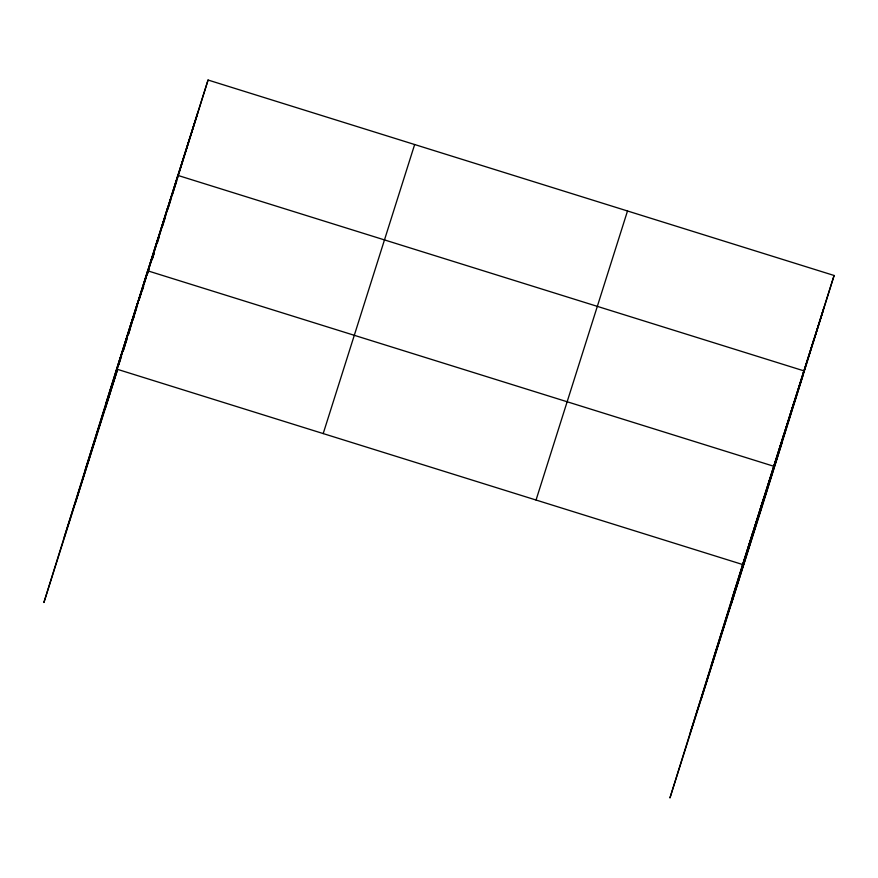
<?xml version="1.0" encoding="UTF-8"?>
<svg xmlns="http://www.w3.org/2000/svg" width="878" height="878" viewBox="0 0 878 878"><rect width="100%" height="100%" fill="white"/><g stroke="black" fill="none" stroke-linecap="round" stroke-linejoin="round"><path stroke-width="1.32" d="M834.1 275.483L742.645 564.532L669.936 797.97L761.391 508.922L834.1 275.483L208.064 80.03L116.609 369.078L43.9 602.517L117.652 369.429M116.061 371.361L137.341 303.558M74.992 504.235L147.702 270.808L773.737 466.251M146.846 274.046L157.766 239.014M156.91 242.251L167.819 207.208M105.173 408.852L117.411 369.572M123.118 351.244L125.159 344.692M128.397 334.298L132.029 322.632M133.654 317.441L137.286 305.764M138.9 300.572L146.176 277.228L144.168 283.561M148.612 269.381L146.582 275.933L156.635 244.139M149.436 266.769L177.883 175.413L803.919 370.867L731.209 604.305M177.027 178.662L198 111.824M152.081 259.778L154.122 253.237M157.371 242.811L159.39 236.325M162.617 225.942L165.448 216.866M167.874 209.085L170.694 199.997M172.318 194.817L176.763 180.539L166.699 212.344M177.169 179.233L208.064 80.03M742.097 566.815L753.006 531.772M752.457 534.054L763.377 499.011M701.028 699.689L783.802 434.456M782.946 437.705L793.855 402.662M803.063 374.116L813.983 339.073M813.127 342.321L824.036 307.278M105.689 404.121L197.155 115.073M85.298 469.587L136.518 307.728M136.924 306.455L138.131 302.636M138.933 300.089L143.355 286.107M157.041 242.866L166.293 213.606M64.292 537.04L117.52 368.815M118.728 365.007L121.548 356.106M123.15 351.013L125.17 344.659M128.386 334.485L130.394 328.12M132.808 320.492L134.016 316.673M142.466 289.97L143.674 286.151M147.702 273.431L148.909 269.623M152.124 259.449L154.144 253.083M323.203 433.578L414.657 144.53M536.052 500.032L627.507 210.983M731.725 599.575L823.191 310.527M711.334 665.041L802.799 375.993M690.327 732.493L781.782 443.456M116.609 369.078L742.645 564.532M126.783 339.49L125.565 343.386L126.772 339.566"/></g></svg>
